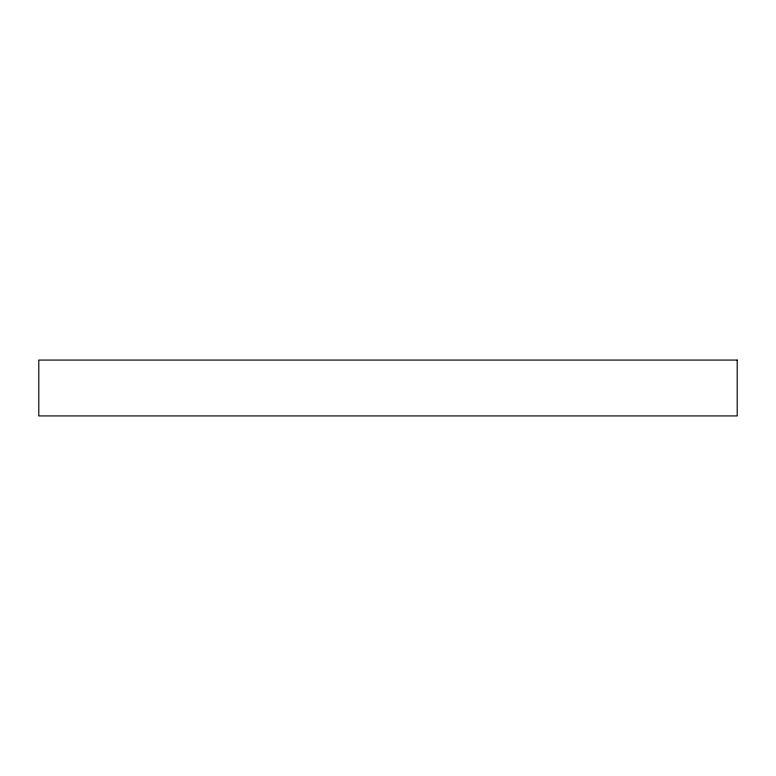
<?xml version="1.0" encoding="UTF-8"?>
<svg xmlns="http://www.w3.org/2000/svg" width="776" height="776" viewBox="0 0 776 776"><rect width="100%" height="100%" fill="white"/><g stroke="black" fill="none" stroke-linecap="round" stroke-linejoin="round"><path stroke-width="1.16" d="M737.2 360.074L38.8 360.074L38.8 415.926L737.2 415.926L737.2 360.074"/></g></svg>
